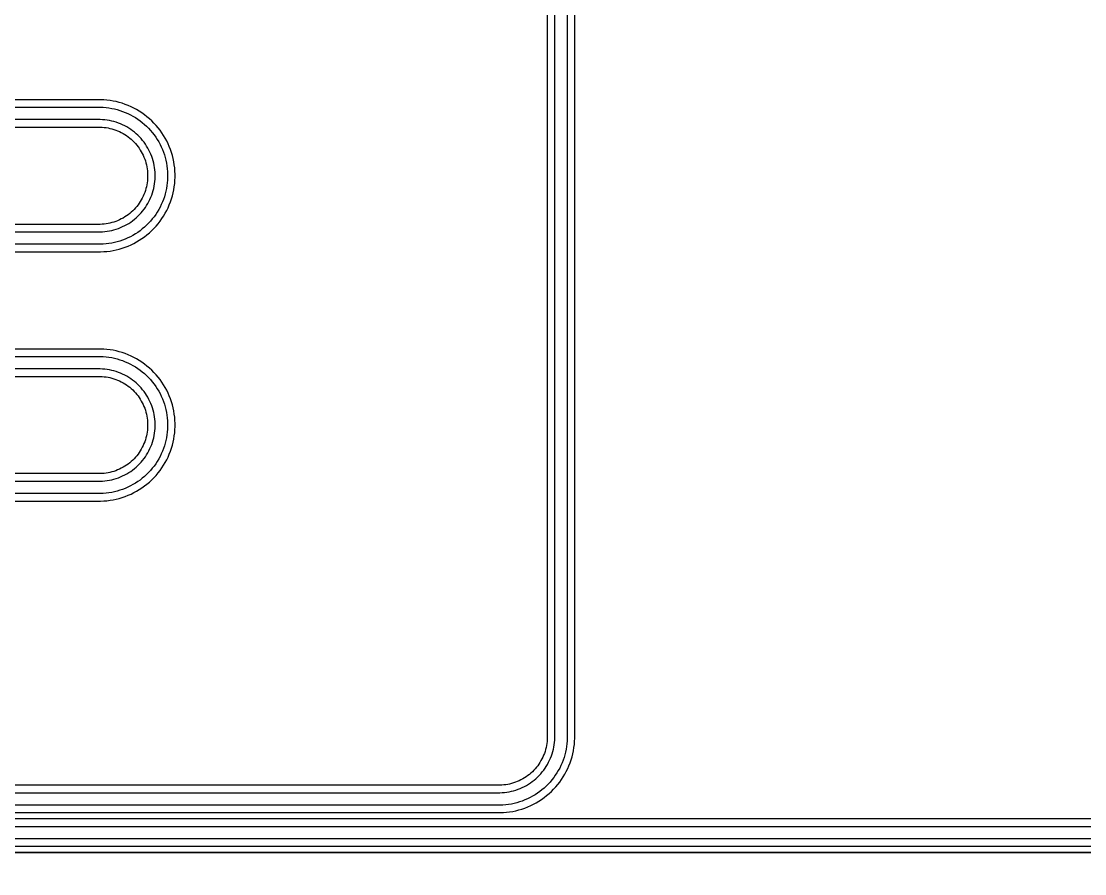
# Model space of a CAD drawing. Extents: x -3354 to 6958, y 9496 to 19808.
# Drawn here: x 116 to 969, y 14620 to 15304 of the extents above; entities that cross this region are included whole.
import ezdxf

# ---------------------------------------------------------------- set-up
doc = ezdxf.new("R2010")
doc.units = 0
doc.layers.add('L1D0', color=3, linetype='CONTINUOUS')

msp = doc.modelspace()

# ---------------------------------------------------------------- linework, layer by layer
at = {"layer": 'L1D0'}
for points in [[(3800.091, 14637.013), (-1551.17, 14637.013), (-1551.17, 15903.013), (-3001.17, 15903.013)], [(97.569, 14669.013), (500.091, 14669.013), (502.611, 14669.117), (505.124, 14669.325), (507.627, 14669.637), (510.114, 14670.053), (512.582, 14670.57), (515.027, 14671.189), (517.444, 14671.909), (519.829, 14672.728), (522.179, 14673.644), (524.488, 14674.657), (526.754, 14675.765), (528.972, 14676.965), (531.138, 14678.256), (533.249, 14679.636), (535.302, 14681.101), (537.292, 14682.65), (539.216, 14684.28), (541.072, 14685.988), (542.855, 14687.771), (544.563, 14689.627), (546.193, 14691.551), (547.742, 14693.541), (549.207, 14695.594), (550.587, 14697.705), (551.878, 14699.871), (553.078, 14702.089), (554.186, 14704.355), (555.199, 14706.664), (556.115, 14709.014), (556.934, 14711.399), (557.654, 14713.816), (558.273, 14716.261), (558.79, 14718.729), (559.206, 14721.216), (559.518, 14723.719), (559.726, 14726.232), (559.83, 14728.752), (559.83, 15738.013)], [(553.83, 15744.013), (553.83, 14728.876), (553.736, 14726.604), (553.548, 14724.338), (553.267, 14722.082), (552.893, 14719.839), (552.426, 14717.613), (551.868, 14715.409), (551.219, 14713.23), (550.481, 14711.079), (549.654, 14708.961), (548.741, 14706.879), (547.742, 14704.836), (546.66, 14702.836), (545.496, 14700.883), (544.252, 14698.979), (542.931, 14697.128), (541.534, 14695.334), (540.065, 14693.599), (538.525, 14691.926), (536.917, 14690.318), (535.244, 14688.778), (533.509, 14687.309), (531.715, 14685.912), (529.864, 14684.591), (527.96, 14683.347), (526.007, 14682.183), (524.007, 14681.101), (521.964, 14680.102), (519.882, 14679.189), (517.764, 14678.362), (515.613, 14677.624), (513.434, 14676.975), (511.23, 14676.417), (509.004, 14675.95), (506.761, 14675.576), (504.505, 14675.295), (502.239, 14675.107), (499.967, 14675.013), (97.693, 14675.013)], [(97.9, 14685.013), (499.76, 14685.013), (501.619, 14685.09), (503.473, 14685.244), (505.319, 14685.474), (507.154, 14685.78), (508.975, 14686.162), (510.779, 14686.618), (512.562, 14687.149), (514.321, 14687.753), (516.054, 14688.43), (517.758, 14689.177), (519.43, 14689.994), (521.066, 14690.879), (522.664, 14691.832), (524.221, 14692.849), (525.736, 14693.93), (527.204, 14695.073), (528.623, 14696.275), (529.992, 14697.535), (531.308, 14698.851), (532.568, 14700.22), (533.77, 14701.639), (534.913, 14703.107), (535.994, 14704.622), (537.011, 14706.179), (537.964, 14707.777), (538.849, 14709.413), (539.666, 14711.085), (540.413, 14712.789), (541.09, 14714.522), (541.694, 14716.281), (542.225, 14718.064), (542.681, 14719.868), (543.063, 14721.689), (543.369, 14723.524), (543.599, 14725.37), (543.753, 14727.224), (543.83, 14729.083), (543.83, 15744.013)], [(537.83, 15738.013), (537.83, 14729.207), (537.763, 14727.596), (537.63, 14725.989), (537.431, 14724.389), (537.165, 14722.799), (536.835, 14721.221), (536.439, 14719.658), (535.979, 14718.112), (535.455, 14716.587), (534.869, 14715.085), (534.221, 14713.609), (533.513, 14712.16), (532.746, 14710.742), (531.92, 14709.357), (531.039, 14708.007), (530.102, 14706.695), (529.111, 14705.423), (528.069, 14704.192), (526.977, 14703.006), (525.837, 14701.866), (524.651, 14700.774), (523.42, 14699.732), (522.148, 14698.741), (520.836, 14697.804), (519.486, 14696.923), (518.101, 14696.097), (516.683, 14695.33), (515.234, 14694.622), (513.758, 14693.974), (512.256, 14693.388), (510.731, 14692.864), (509.185, 14692.404), (507.622, 14692.008), (506.044, 14691.678), (504.454, 14691.412), (502.854, 14691.213), (501.247, 14691.08), (499.636, 14691.013), (98.024, 14691.013)], [(-81.549, 15235.013), (179.416, 15235.013), (181.688, 15234.919), (183.954, 15234.731), (186.21, 15234.45), (188.453, 15234.076), (190.679, 15233.609), (192.883, 15233.051), (195.062, 15232.402), (197.213, 15231.664), (199.331, 15230.837), (201.413, 15229.924), (203.456, 15228.925), (205.456, 15227.843), (207.409, 15226.679), (209.313, 15225.435), (211.164, 15224.114), (212.958, 15222.717), (214.693, 15221.248), (216.366, 15219.708), (217.974, 15218.1), (219.514, 15216.427), (220.983, 15214.692), (222.38, 15212.898), (223.701, 15211.047), (224.945, 15209.143), (226.109, 15207.19), (227.191, 15205.19), (228.19, 15203.147), (229.103, 15201.065), (229.93, 15198.947), (230.668, 15196.796), (231.317, 15194.617), (231.875, 15192.413), (232.342, 15190.187), (232.716, 15187.944), (232.997, 15185.688), (233.185, 15183.422), (233.279, 15181.15), (233.279, 15178.876), (233.185, 15176.604), (232.997, 15174.338), (232.716, 15172.082), (232.342, 15169.839), (231.875, 15167.613), (231.317, 15165.409), (230.668, 15163.23), (229.93, 15161.079), (229.103, 15158.961), (228.19, 15156.879), (227.191, 15154.836), (226.109, 15152.836), (224.945, 15150.883), (223.701, 15148.979), (222.38, 15147.128), (220.983, 15145.334), (219.514, 15143.599), (217.974, 15141.926), (216.366, 15140.318), (214.693, 15138.778), (212.958, 15137.309), (211.164, 15135.912), (209.313, 15134.591), (207.409, 15133.347), (205.456, 15132.183), (203.456, 15131.101), (201.413, 15130.102), (199.331, 15129.189), (197.213, 15128.362), (195.062, 15127.624), (192.883, 15126.975), (190.679, 15126.417), (188.453, 15125.95), (186.21, 15125.576), (183.954, 15125.295), (181.688, 15125.107), (179.416, 15125.013), (-81.549, 15125.013)], [(-81.425, 15119.013), (179.54, 15119.013), (182.06, 15119.117), (184.573, 15119.325), (187.076, 15119.637), (189.563, 15120.053), (192.031, 15120.57), (194.476, 15121.189), (196.893, 15121.909), (199.278, 15122.728), (201.628, 15123.644), (203.937, 15124.657), (206.203, 15125.765), (208.421, 15126.965), (210.587, 15128.256), (212.698, 15129.636), (214.751, 15131.101), (216.741, 15132.65), (218.665, 15134.28), (220.521, 15135.988), (222.304, 15137.771), (224.012, 15139.627), (225.642, 15141.551), (227.191, 15143.541), (228.656, 15145.594), (230.036, 15147.705), (231.327, 15149.871), (232.527, 15152.089), (233.635, 15154.355), (234.648, 15156.664), (235.564, 15159.014), (236.383, 15161.399), (237.103, 15163.816), (237.722, 15166.261), (238.239, 15168.729), (238.655, 15171.216), (238.967, 15173.719), (239.175, 15176.232), (239.279, 15178.752), (239.279, 15181.274), (239.175, 15183.794), (238.967, 15186.307), (238.655, 15188.81), (238.239, 15191.297), (237.722, 15193.765), (237.103, 15196.21), (236.383, 15198.627), (235.564, 15201.012), (234.648, 15203.362), (233.635, 15205.671), (232.527, 15207.937), (231.327, 15210.155), (230.036, 15212.321), (228.656, 15214.432), (227.191, 15216.485), (225.642, 15218.475), (224.012, 15220.399), (222.304, 15222.255), (220.521, 15224.038), (218.665, 15225.746), (216.741, 15227.376), (214.751, 15228.925), (212.698, 15230.39), (210.587, 15231.77), (208.421, 15233.061), (206.203, 15234.261), (203.937, 15235.369), (201.628, 15236.382), (199.278, 15237.298), (196.893, 15238.117), (194.476, 15238.837), (192.031, 15239.456), (189.563, 15239.973), (187.076, 15240.389), (184.573, 15240.701), (182.06, 15240.909), (179.54, 15241.013), (-81.425, 15241.013)], [(-81.88, 15219.013), (179.085, 15219.013), (180.696, 15218.946), (182.303, 15218.813), (183.903, 15218.614), (185.493, 15218.348), (187.071, 15218.018), (188.634, 15217.622), (190.18, 15217.162), (191.705, 15216.638), (193.207, 15216.052), (194.683, 15215.404), (196.132, 15214.696), (197.55, 15213.929), (198.935, 15213.103), (200.285, 15212.222), (201.597, 15211.285), (202.869, 15210.294), (204.1, 15209.252), (205.286, 15208.16), (206.426, 15207.02), (207.518, 15205.834), (208.56, 15204.603), (209.551, 15203.331), (210.488, 15202.019), (211.369, 15200.669), (212.195, 15199.284), (212.962, 15197.866), (213.67, 15196.417), (214.318, 15194.941), (214.904, 15193.439), (215.428, 15191.914), (215.888, 15190.368), (216.284, 15188.805), (216.614, 15187.227), (216.88, 15185.637), (217.079, 15184.037), (217.212, 15182.43), (217.279, 15180.819), (217.279, 15179.207), (217.212, 15177.596), (217.079, 15175.989), (216.88, 15174.389), (216.614, 15172.799), (216.284, 15171.221), (215.888, 15169.658), (215.428, 15168.112), (214.904, 15166.587), (214.318, 15165.085), (213.67, 15163.609), (212.962, 15162.16), (212.195, 15160.742), (211.369, 15159.357), (210.488, 15158.007), (209.551, 15156.695), (208.56, 15155.423), (207.518, 15154.192), (206.426, 15153.006), (205.286, 15151.866), (204.1, 15150.774), (202.869, 15149.732), (201.597, 15148.741), (200.285, 15147.804), (198.935, 15146.923), (197.55, 15146.097), (196.132, 15145.33), (194.683, 15144.622), (193.207, 15143.974), (191.705, 15143.388), (190.18, 15142.864), (188.634, 15142.404), (187.071, 15142.008), (185.493, 15141.678), (183.903, 15141.412), (182.303, 15141.213), (180.696, 15141.08), (179.085, 15141.013), (-81.88, 15141.013)], [(-81.756, 15135.013), (179.209, 15135.013), (181.068, 15135.09), (182.922, 15135.244), (184.768, 15135.474), (186.603, 15135.78), (188.424, 15136.162), (190.228, 15136.618), (192.011, 15137.149), (193.77, 15137.753), (195.503, 15138.43), (197.207, 15139.177), (198.879, 15139.994), (200.515, 15140.879), (202.113, 15141.832), (203.67, 15142.849), (205.185, 15143.93), (206.653, 15145.073), (208.072, 15146.275), (209.441, 15147.535), (210.757, 15148.851), (212.017, 15150.22), (213.219, 15151.639), (214.362, 15153.107), (215.443, 15154.622), (216.46, 15156.179), (217.413, 15157.777), (218.298, 15159.413), (219.115, 15161.085), (219.862, 15162.789), (220.539, 15164.522), (221.143, 15166.281), (221.674, 15168.064), (222.13, 15169.868), (222.512, 15171.689), (222.818, 15173.524), (223.048, 15175.37), (223.202, 15177.224), (223.279, 15179.083), (223.279, 15180.943), (223.202, 15182.802), (223.048, 15184.656), (222.818, 15186.502), (222.512, 15188.337), (222.13, 15190.158), (221.674, 15191.962), (221.143, 15193.745), (220.539, 15195.504), (219.862, 15197.237), (219.115, 15198.941), (218.298, 15200.613), (217.413, 15202.249), (216.46, 15203.847), (215.443, 15205.404), (214.362, 15206.919), (213.219, 15208.387), (212.017, 15209.806), (210.757, 15211.175), (209.441, 15212.491), (208.072, 15213.751), (206.653, 15214.953), (205.185, 15216.096), (203.67, 15217.177), (202.113, 15218.194), (200.515, 15219.147), (198.879, 15220.032), (197.207, 15220.849), (195.503, 15221.596), (193.77, 15222.273), (192.011, 15222.877), (190.228, 15223.408), (188.424, 15223.864), (186.603, 15224.246), (184.768, 15224.552), (182.922, 15224.782), (181.068, 15224.936), (179.209, 15225.013), (-81.756, 15225.013)], [(-81.425, 14919.013), (179.54, 14919.013), (182.06, 14919.117), (184.573, 14919.325), (187.076, 14919.637), (189.563, 14920.053), (192.031, 14920.57), (194.476, 14921.189), (196.893, 14921.909), (199.278, 14922.728), (201.628, 14923.644), (203.937, 14924.657), (206.203, 14925.765), (208.421, 14926.965), (210.587, 14928.256), (212.698, 14929.636), (214.751, 14931.101), (216.741, 14932.65), (218.665, 14934.28), (220.521, 14935.988), (222.304, 14937.771), (224.012, 14939.627), (225.642, 14941.551), (227.191, 14943.541), (228.656, 14945.594), (230.036, 14947.705), (231.327, 14949.871), (232.527, 14952.089), (233.635, 14954.355), (234.648, 14956.664), (235.564, 14959.014), (236.383, 14961.399), (237.103, 14963.816), (237.722, 14966.261), (238.239, 14968.729), (238.655, 14971.216), (238.967, 14973.719), (239.175, 14976.232), (239.279, 14978.752), (239.279, 14981.274), (239.175, 14983.794), (238.967, 14986.307), (238.655, 14988.81), (238.239, 14991.297), (237.722, 14993.765), (237.103, 14996.21), (236.383, 14998.627), (235.564, 15001.012), (234.648, 15003.362), (233.635, 15005.671), (232.527, 15007.937), (231.327, 15010.155), (230.036, 15012.321), (228.656, 15014.432), (227.191, 15016.485), (225.642, 15018.475), (224.012, 15020.399), (222.304, 15022.255), (220.521, 15024.038), (218.665, 15025.746), (216.741, 15027.376), (214.751, 15028.925), (212.698, 15030.39), (210.587, 15031.77), (208.421, 15033.061), (206.203, 15034.261), (203.937, 15035.369), (201.628, 15036.382), (199.278, 15037.298), (196.893, 15038.117), (194.476, 15038.837), (192.031, 15039.456), (189.563, 15039.973), (187.076, 15040.389), (184.573, 15040.701), (182.06, 15040.909), (179.54, 15041.013), (-81.425, 15041.013)], [(-81.549, 15035.013), (179.416, 15035.013), (181.688, 15034.919), (183.954, 15034.731), (186.21, 15034.45), (188.453, 15034.076), (190.679, 15033.609), (192.883, 15033.051), (195.062, 15032.402), (197.213, 15031.664), (199.331, 15030.837), (201.413, 15029.924), (203.456, 15028.925), (205.456, 15027.843), (207.409, 15026.679), (209.313, 15025.435), (211.164, 15024.114), (212.958, 15022.717), (214.693, 15021.248), (216.366, 15019.708), (217.974, 15018.1), (219.514, 15016.427), (220.983, 15014.692), (222.38, 15012.898), (223.701, 15011.047), (224.945, 15009.143), (226.109, 15007.19), (227.191, 15005.19), (228.19, 15003.147), (229.103, 15001.065), (229.93, 14998.947), (230.668, 14996.796), (231.317, 14994.617), (231.875, 14992.413), (232.342, 14990.187), (232.716, 14987.944), (232.997, 14985.688), (233.185, 14983.422), (233.279, 14981.15), (233.279, 14978.876), (233.185, 14976.604), (232.997, 14974.338), (232.716, 14972.082), (232.342, 14969.839), (231.875, 14967.613), (231.317, 14965.409), (230.668, 14963.23), (229.93, 14961.079), (229.103, 14958.961), (228.19, 14956.879), (227.191, 14954.836), (226.109, 14952.836), (224.945, 14950.883), (223.701, 14948.979), (222.38, 14947.128), (220.983, 14945.334), (219.514, 14943.599), (217.974, 14941.926), (216.366, 14940.318), (214.693, 14938.778), (212.958, 14937.309), (211.164, 14935.912), (209.313, 14934.591), (207.409, 14933.347), (205.456, 14932.183), (203.456, 14931.101), (201.413, 14930.102), (199.331, 14929.189), (197.213, 14928.362), (195.062, 14927.624), (192.883, 14926.975), (190.679, 14926.417), (188.453, 14925.95), (186.21, 14925.576), (183.954, 14925.295), (181.688, 14925.107), (179.416, 14925.013), (-81.549, 14925.013)], [(-81.756, 14935.013), (179.209, 14935.013), (181.068, 14935.09), (182.922, 14935.244), (184.768, 14935.474), (186.603, 14935.78), (188.424, 14936.162), (190.228, 14936.618), (192.011, 14937.149), (193.77, 14937.753), (195.503, 14938.43), (197.207, 14939.177), (198.879, 14939.994), (200.515, 14940.879), (202.113, 14941.832), (203.67, 14942.849), (205.185, 14943.93), (206.653, 14945.073), (208.072, 14946.275), (209.441, 14947.535), (210.757, 14948.851), (212.017, 14950.22), (213.219, 14951.639), (214.362, 14953.107), (215.443, 14954.622), (216.46, 14956.179), (217.413, 14957.777), (218.298, 14959.413), (219.115, 14961.085), (219.862, 14962.789), (220.539, 14964.522), (221.143, 14966.281), (221.674, 14968.064), (222.13, 14969.868), (222.512, 14971.689), (222.818, 14973.524), (223.048, 14975.37), (223.202, 14977.224), (223.279, 14979.083), (223.279, 14980.943), (223.202, 14982.802), (223.048, 14984.656), (222.818, 14986.502), (222.512, 14988.337), (222.13, 14990.158), (221.674, 14991.962), (221.143, 14993.745), (220.539, 14995.504), (219.862, 14997.237), (219.115, 14998.941), (218.298, 15000.613), (217.413, 15002.249), (216.46, 15003.847), (215.443, 15005.404), (214.362, 15006.919), (213.219, 15008.387), (212.017, 15009.806), (210.757, 15011.175), (209.441, 15012.491), (208.072, 15013.751), (206.653, 15014.953), (205.185, 15016.096), (203.67, 15017.177), (202.113, 15018.194), (200.515, 15019.147), (198.879, 15020.032), (197.207, 15020.849), (195.503, 15021.596), (193.77, 15022.273), (192.011, 15022.877), (190.228, 15023.408), (188.424, 15023.864), (186.603, 15024.246), (184.768, 15024.552), (182.922, 15024.782), (181.068, 15024.936), (179.209, 15025.013), (-81.756, 15025.013)], [(-81.88, 15019.013), (179.085, 15019.013), (180.696, 15018.946), (182.303, 15018.813), (183.903, 15018.614), (185.493, 15018.348), (187.071, 15018.018), (188.634, 15017.622), (190.18, 15017.162), (191.705, 15016.638), (193.207, 15016.052), (194.683, 15015.404), (196.132, 15014.696), (197.55, 15013.929), (198.935, 15013.103), (200.285, 15012.222), (201.597, 15011.285), (202.869, 15010.294), (204.1, 15009.252), (205.286, 15008.16), (206.426, 15007.02), (207.518, 15005.834), (208.56, 15004.603), (209.551, 15003.331), (210.488, 15002.019), (211.369, 15000.669), (212.195, 14999.284), (212.962, 14997.866), (213.67, 14996.417), (214.318, 14994.941), (214.904, 14993.439), (215.428, 14991.914), (215.888, 14990.368), (216.284, 14988.805), (216.614, 14987.227), (216.88, 14985.637), (217.079, 14984.037), (217.212, 14982.43), (217.279, 14980.819), (217.279, 14979.207), (217.212, 14977.596), (217.079, 14975.989), (216.88, 14974.389), (216.614, 14972.799), (216.284, 14971.221), (215.888, 14969.658), (215.428, 14968.112), (214.904, 14966.587), (214.318, 14965.085), (213.67, 14963.609), (212.962, 14962.16), (212.195, 14960.742), (211.369, 14959.357), (210.488, 14958.007), (209.551, 14956.695), (208.56, 14955.423), (207.518, 14954.192), (206.426, 14953.006), (205.286, 14951.866), (204.1, 14950.774), (202.869, 14949.732), (201.597, 14948.741), (200.285, 14947.804), (198.935, 14946.923), (197.55, 14946.097), (196.132, 14945.33), (194.683, 14944.622), (193.207, 14943.974), (191.705, 14943.388), (190.18, 14942.864), (188.634, 14942.404), (187.071, 14942.008), (185.493, 14941.678), (183.903, 14941.412), (182.303, 14941.213), (180.696, 14941.08), (179.085, 14941.013), (-81.88, 14941.013)], [(4701.125, 14664.013), (-1103.01, 14664.013)], [(-1103.134, 14658.013), (4701, 14658.013)], [(4700.794, 14648.013), (-1103.34, 14648.013)], [(-1103.465, 14642.013), (4700.67, 14642.013)], [(-599.909, 14637.013), (1197.569, 14637.013), (1195.049, 14636.909), (1192.536, 14636.701), (1190.033, 14636.389), (1187.546, 14635.973), (1185.078, 14635.456), (1182.633, 14634.837), (1180.216, 14634.117), (1177.831, 14633.298), (1175.481, 14632.382), (1173.172, 14631.369), (1170.906, 14630.261), (1168.688, 14629.061), (1166.522, 14627.77), (1164.411, 14626.39), (1162.358, 14624.925), (1160.368, 14623.376), (1158.444, 14621.746), (1156.588, 14620.038), (1154.805, 14618.255)]]:
    msp.add_lwpolyline(points, dxfattribs=at)

doc.saveas('drawing.dxf')
